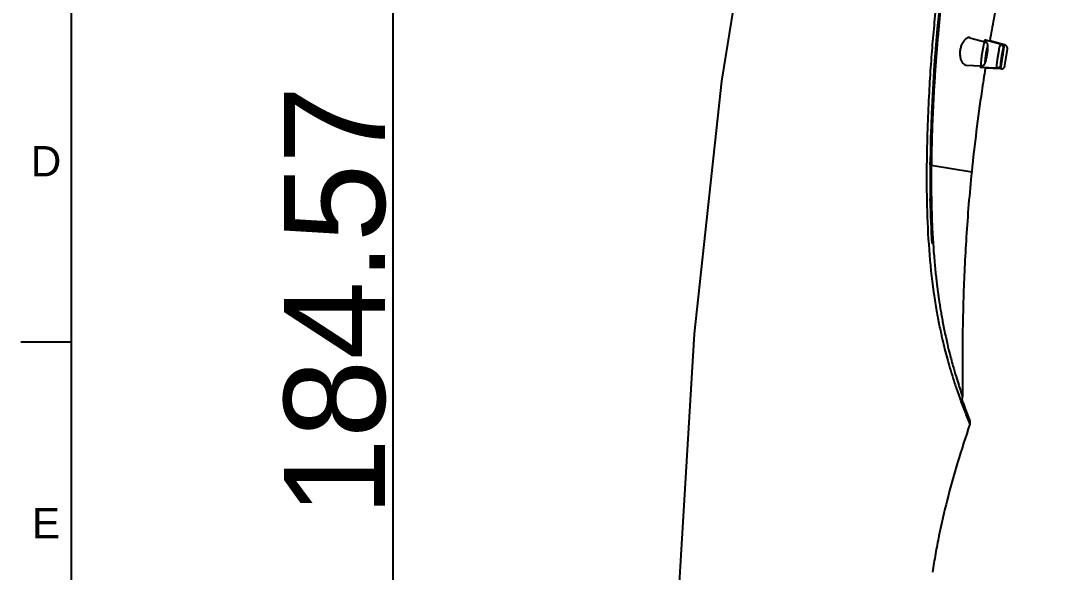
# Model space of a CAD drawing. Header units: millimetres. Extents: x 3631 to 3841, y 294 to 591.
# Drawn here: x 3630.6 to 3733.5, y 419.2 to 473.9 of the extents above; entities that cross this region are included whole.
import ezdxf

# ---------------------------------------------------------------- set-up
doc = ezdxf.new("R2010")
doc.units = ezdxf.units.MM
doc.header["$LTSCALE"] = 0.1
for name, color, linetype in [('DIM', 3, 'Continuous'), ('FORM', 7, 'Continuous'), ('HP66100-001', 7, 'Continuous'), ('HP66100-004', 7, 'Continuous'), ('HP66100-005', 7, 'Continuous')]:
    doc.layers.add(name, color=color, linetype=linetype)
doc.styles.get("Standard").update_dxf_attribs({"font": 'arial.ttf'})
doc.dimstyles.new('STANDARD$0', dxfattribs={"dimscale": 0, "dimtxt": 3, "dimasz": 2.5, "dimexe": 1.25, "dimexo": 0.625, "dimtad": 1, "dimdsep": 46, "dimtxsty": 'Standard', "dimcen": 0, "dimclrt": 256, "dimadec": 0, "dimazin": 0, "dimtfac": 0.6, "dimtmove": 0, "dimatfit": 3, "dimfxl": 0, "dimtolj": 1, "dimarcsym": 0})

# ---------------------------------------------------------------- blocks, each defined once
blk = doc.blocks.new('*D49')
at = {"layer": 'Defpoints', "color": 0}
for p in [(3715.962922076446, 538.3824565455918), (3667.4633479389, 353.8126951768612), (3714.527057251681, 353.8126951768611)]:
    blk.add_point(p, dxfattribs=at)
at = {"layer": 'DIM', "color": 0, "lineweight": -2}
for p, q in [((3715.337922076446, 538.3824565455918), (3666.2133479389, 538.3824565455918)), ((3667.4633479389, 534.3824565455918), (3667.4633479389, 357.8126951768612)), ((3713.902057251681, 353.8126951768611), (3666.2133479389, 353.8126951768612))]:
    blk.add_line(p, q, dxfattribs=at)
at = {"layer": 'DIM', "color": 0}
for points in [[(3666.796681272233, 534.3824565455918), (3668.130014605566, 534.3824565455918), (3667.4633479389, 538.3824565455918)], [(3666.796681272233, 357.8126951768612), (3668.130014605566, 357.8126951768612), (3667.4633479389, 353.8126951768612)]]:
    blk.add_solid(points, dxfattribs=at)
at = {"layer": 'DIM', "color": 0, "insert": (3661.732618061683, 446.097575861227), "char_height": 10, "attachment_point": 5, "rotation": 90}
blk.add_mtext('\\A1;184.57', dxfattribs=at)

msp = doc.modelspace()

# ---------------------------------------------------------------- linework, layer by layer
at = {"layer": 'FORM'}
for p, q in [((3635.592886278651, 585.5135538068071), (3635.592886278651, 298.5135538068071)), ((3635.592886278651, 442.0135538068071), (3630.592886278651, 442.0135538068071))]:
    msp.add_line(p, q, dxfattribs=at)
msp.add_point((3635.592886278651, 442.0135538068071), dxfattribs=at)
at = {"layer": 'HP66100-001', "color": 7, "linetype": 'Continuous'}
for p, q in [((3720.678182084258, 459.5756945217198), (3720.681451571149, 459.8438666869212)), ((3720.681452007739, 459.8438666849366), (3720.678182832416, 459.575760794164)), ((3720.685583119754, 456.0377990071314), (3720.682667830749, 456.2171189233873)), ((3720.949761823952, 447.5196463699226), (3721.02445948736, 446.9691434472714)), ((3721.02445948736, 446.9691434472714), (3721.041568194637, 446.8480812603498)), ((3721.846529841823, 442.4763894889194), (3721.910340533212, 442.1992661956948)), ((3723.608329981551, 436.4713169744361), (3723.682478596758, 436.2666405422954)), ((3723.682478596758, 436.2666405422954), (3723.733019917509, 436.1285550372477)), ((3723.827797354603, 436.3403368240085), (3723.832045579027, 436.327990111854)), ((3723.833508762274, 436.3237410946217), (3723.827797909581, 436.3403376252429)), ((3723.836281722794, 436.3156913412988), (3723.827798995753, 436.3403391933867)), ((3723.944175468864, 436.0052537863322), (3723.836281722794, 436.3156913412988)), ((3723.733019917509, 436.1285550372477), (3723.797159964787, 435.9549287544708)), ((3723.797159964787, 435.9549287544708), (3723.918785496261, 435.6304971601775)), ((3723.944175468864, 436.0052537863322), (3724.058122668393, 435.6830111791095)), ((3724.058122668393, 435.6830111791095), (3724.0935335307, 435.5839857676386)), ((3724.456569529283, 434.2637330344025), (3724.614703570964, 433.8780109809271))]:
    msp.add_line(p, q, dxfattribs=at)
msp.add_lwpolyline([(3715.367377130196, 537.9403911424042), (3709.014090213635, 515.1029354526199), (3703.884411671969, 491.7674382975969), (3700.009840312756, 467.8823783360713), (3697.288048991461, 442.833517704428), (3695.715399846029, 416.4986022504186), (3695.364275018963, 389.4784129970677), (3696.280082073176, 362.7523951216522)], dxfattribs=at)
msp.add_arc((3724.170872040376, 434.0289476069405), 0.4687800030939481, 341.218043319395, 20.99271127320889, dxfattribs=at)
for points, start_tangent, end_tangent in [([(3733.110535013895, 528.1821655526843), (3732.698967637878, 526.9383900770848), (3731.854656501157, 524.3287795600124), (3731.099736635878, 521.9233917564043), (3730.422995339817, 519.703062749176), (3729.81829841608, 517.6626834597583), (3729.278614539914, 515.7923543884527), (3728.771650557217, 513.9889911166669), (3728.265428635384, 512.1391251583532), (3727.801141765098, 510.3952749007361), (3727.375751691657, 508.7542217951204), (3726.968413150486, 507.1405956581567), (3726.56462063656, 505.4967542597587), (3726.15467799813, 503.7785498802469), (3725.744270339282, 502.0036804890472), (3725.350405608178, 500.2436640633763), (3724.962255306148, 498.4493608628206), (3724.549859569229, 496.4704353015336), (3724.11228028165, 494.2771313417666), (3723.682699265443, 492.0141710819845), (3723.286246694117, 489.8108185447433), (3722.93161025901, 487.7275753873857), (3722.576073143778, 485.509339015687), (3722.199093192715, 482.9794996108426), (3721.81925986911, 480.1871381759757), (3721.467834020873, 477.2999180555257), (3721.184587909891, 474.6606724699931), (3720.950787464199, 472.1593230938153), (3720.746512215013, 469.5833639478242), (3720.567252667308, 466.7683478687622), (3720.421901670236, 463.5769479552546), (3720.335858533484, 460.0061552934616), (3720.346019925928, 456.0731722333574), (3720.535248678965, 451.699949482138), (3720.949761823952, 447.5196463699226)], (-0.3161643400950561, -0.9487044376686861), (0.13001300887912, -0.9915122881347452)), ([(3733.252057448188, 527.7888736599881), (3725.266388677735, 498.1698795128775), (3720.681452007739, 459.8438666849366)], (-0.3113601026911819, -0.950292000625143), (-0.0130781138277763, -0.9999144778123316)), ([(3720.678182832416, 459.575760794164), (3720.682667830749, 456.2171189233873)], (-0.0113045238165717, -0.9999361018291522), (0.01542145114960399, -0.9998810823515166)), ([(3720.685583119754, 456.0377990071314), (3720.852680627107, 451.7951864257089)], (0.0170933470935605, -0.9998538980696825), (0.0639070351236779, -0.9979558561688493)), ([(3721.04157043514, 446.8480806312629), (3721.17971116094, 445.9356824811587), (3721.315284568254, 445.1261860484525), (3721.449521625814, 444.3875143687092), (3721.586130679234, 443.6887919902607), (3721.734767152328, 442.979637507497), (3721.846529841823, 442.4763894889194)], (0.1412588992771716, -0.9899726881964986), (0.2216846535472972, -0.9751184104413243)), ([(3721.910340533212, 442.1992661956948), (3722.117092230535, 441.3460692548039), (3722.356170006832, 440.4321822340588), (3722.636336045685, 439.4416439823239), (3722.966946855299, 438.3622954280623), (3723.343188394997, 437.2251104085973), (3723.608329981551, 436.4713169744361)], (0.2270967184534963, -0.97387220951604), (0.3387472572089277, -0.9408774073881403)), ([(3723.918785496261, 435.6304971601775), (3724.053639348948, 435.2778626906876), (3724.287692298706, 434.6821512804408), (3724.456569529283, 434.2637330344025)], (0.3539739289146179, -0.9352552900939662), (0.377863698675668, -0.9258612343235589)), ([(3724.0935335307, 435.5839857676386), (3724.608537798661, 434.1968878747423)], (0.3374899826788122, -0.9413291196980234), (0.3582929197367092, -0.933609224283128)), ([(3724.614703570964, 433.8780109809271), (3723.397913518275, 430.0829943418588), (3722.363285385171, 426.3599220859832), (3721.55148764655, 422.8133795365513), (3721.210340726857, 421.0314888185154), (3720.901198051508, 419.1993268744208)], (-0.3219342515598543, -0.9467620280052409), (-0.1564345094953381, -0.9876883335541394))]:
    msp.add_spline(points, degree=3, dxfattribs=dict(at, start_tangent=start_tangent, end_tangent=end_tangent))
at = {"layer": 'HP66100-004', "color": 7, "linetype": 'Continuous'}
for p, q in [((3720.797825578483, 459.6022735047283), (3720.684041411746, 459.5959790215943)), ((3720.797433498438, 459.5433667995811), (3720.684043110481, 459.5369697950894)), ((3720.797825800747, 459.6022734888522), (3720.797435379746, 459.543367297691)), ((3720.797435379746, 459.543367297691), (3724.794336516611, 458.9103251365385)), ((3721.34962962201, 447.738271983707), (3721.370040274692, 447.570579931462)), ((3721.370040274692, 447.570579931462), (3721.417737829875, 447.1995654807287)), ((3721.417737829875, 447.1995654807287), (3721.472396492181, 446.7953025862465)), ((3722.14949514744, 442.883250094535), (3722.17306045182, 442.7721059445456)), ((3722.173052749968, 442.7721986584947), (3722.218423633331, 442.5607867412324)), ((3722.218423633331, 442.5607867412324), (3722.328773139107, 442.0634991327371))]:
    msp.add_line(p, q, dxfattribs=at)
msp.add_arc((3723.494289412204, 436.57134288104), 0.4056985901237562, 325.2913836111126, 0.5176955501616727, dxfattribs=at)
for points, start_tangent, end_tangent in [([(3733.46771869425, 528.1002305017696), (3732.015971133962, 523.5700492941174), (3730.779704329278, 519.5006765891187), (3729.713066587722, 515.8012051006747), (3728.776695738791, 512.384481023812), (3727.953773917869, 509.2329754766148), (3727.235261680637, 506.3510287892047), (3726.605527718054, 503.707668441969), (3726.054065034671, 501.2877588485101), (3725.571058577298, 499.0754850400784), (3725.143959375323, 497.0375639116144), (3724.762067898896, 495.1426669675013), (3724.421631204685, 493.3875158878336), (3724.122285394561, 491.7851690490111), (3723.857722314155, 490.3162196110604), (3723.621351791518, 488.956118468611), (3723.407300325851, 487.6807740194148), (3723.211540789074, 486.4736590033727), (3723.025646426065, 485.2869414787961), (3722.857905471722, 484.1780614431096), (3722.710191413017, 483.1677658188901), (3722.575225495501, 482.2136240184883), (3722.445935579164, 481.2687313865582), (3722.31593032725, 480.2849546466886), (3722.179964669224, 479.2152660766262), (3722.039620036868, 478.0595392973302), (3721.901380123673, 476.8606875967942), (3721.762465819148, 475.5853464299641), (3721.621485344413, 474.2033195151834), (3721.478607213454, 472.6866696326152), (3721.336656168403, 471.0257870317594), (3721.204141214051, 469.2825260898709), (3721.086877564392, 467.5045729314005), (3720.987719877925, 465.7137804875347), (3720.905343116556, 463.8599205542324), (3720.839525913055, 461.835680050709), (3720.797825800747, 459.6022734888522)], (-0.3125283172136327, -0.9499084434510596), (-0.0113502489958281, -0.9999355838491462)), ([(3727.205939568142, 475.3319066658416), (3727.171409513157, 475.1456528261713), (3726.781441063976, 472.9860865772139), (3726.588800495566, 471.8764169617627)], (-0.1826408240018579, -0.9831797035170746), (-0.1686867799990123, -0.985669706470461)), ([(3726.143393117583, 469.1756727765246), (3725.792590527999, 466.8799183989286), (3725.253744697104, 462.9328265794059), (3724.794336516611, 458.9103251365385)], (-0.1565619340034457, -0.9876681430627905), (-0.101905753187387, -0.9947940578166476)), ([(3720.797433510345, 459.5433680438637), (3720.792287783978, 458.9784114970212), (3720.789244308051, 458.3689352514751), (3720.78913247938, 457.7089267900745), (3720.793074930742, 456.9927711211853), (3720.802541376384, 456.214915891996), (3720.819320838904, 455.369864786077), (3720.845555030566, 454.4522730910448), (3720.883838896109, 453.4578773266169), (3720.934806984014, 452.433106877771), (3720.996104162719, 451.4466766979828), (3721.064151247923, 450.5396260822238), (3721.13618670785, 449.7161858280141), (3721.209440753215, 448.9755396580832), (3721.281426739507, 448.3166767326014), (3721.34962962201, 447.738271983707)], (-0.0109719812549713, -0.9999398060020116), (0.1220089895921607, -0.9925289952735387)), ([(3724.794477787355, 458.9103106635656), (3724.256736939082, 452.4256492819841), (3723.973165810331, 446.3837546107211)], (-0.1019057533096945, -0.9947940578041184), (-0.0309623448997942, -0.9995205516637996)), ([(3721.472396492181, 446.7953025862465), (3721.535007804142, 446.3553441546308), (3721.606653706327, 445.8777318892301), (3721.688558805153, 445.3608275479226), (3721.782118576626, 444.8033845876062), (3721.88893153314, 444.2046285087476), (3722.01082041795, 443.5643710138589), (3722.14949514744, 442.883250094535)], (0.1373088971172707, -0.9905282766142716), (0.2057448631682884, -0.9786056668954369)), ([(3723.973165810331, 446.3837546107211), (3723.906412429919, 443.6320096806129), (3723.888099604223, 442.3401621425522), (3723.885077806997, 442.0469989928425)], (-0.0309623449006895, -0.9995205516637719), (-0.009611298258918101, -0.9999538104061498)), ([(3722.328773139107, 442.0634991327371), (3722.572277585254, 441.0402448989851), (3722.937180775968, 439.6596129978233), (3723.246202305409, 438.5985524411529), (3723.509537334304, 437.7532717978099), (3723.725963685266, 437.0917127259264), (3723.857683368303, 436.6991199752702), (3723.899972468897, 436.5750077774571)], (0.2214383676085561, -0.9751743686904707), (0.3238186102830103, -0.9461191825739398)), ([(3723.885195668555, 442.0469978596919), (3723.899972468897, 436.5750077774571)], (-0.009611298443819596, -0.9999538104043724), (0.0148218786984388, -0.9998901499224049))]:
    msp.add_spline(points, degree=3, dxfattribs=dict(at, start_tangent=start_tangent, end_tangent=end_tangent))
at = {"layer": 'HP66100-005', "color": 7, "linetype": 'Continuous'}
for p, q in [((3724.621866347149, 472.1899358728297), (3726.103544164617, 471.7922838407126)), ((3725.992549036837, 471.8336085527155), (3725.986110711045, 471.8243414939586)), ((3726.001598616004, 471.8464607969097), (3725.992549036837, 471.8336085527155)), ((3726.026298938442, 471.8796334108523), (3726.001598616004, 471.8464607969097)), ((3727.629052504918, 471.5507002277884), (3726.158660975007, 471.9449177775501)), ((3726.588800886513, 471.876419247909), (3726.57873056485, 471.8322954633084)), ((3728.057707232987, 471.4828269790065), (3726.588800886513, 471.876419247909)), ((3727.679537098678, 469.0951553605678), (3728.057707135747, 471.4828270048051)), ((3723.648542721518, 470.9650941120831), (3723.647486895011, 470.9575533220033)), ((3726.242373131587, 470.06214770643), (3726.285099767244, 470.2737126704711)), ((3726.29132898606, 470.5388098716531), (3726.265382975841, 470.3915605555343)), ((3726.285099767244, 470.2737126704711), (3726.32977466988, 470.5327206673909)), ((3726.312155405804, 470.6868700513201), (3726.29132898606, 470.5388098716531)), ((3726.383039011158, 470.9222324012965), (3726.387511086415, 470.9630249671036)), ((3727.764464518638, 470.3054881255483), (3727.742615429449, 470.1575899209346)), ((3727.827584458463, 470.2954908990479), (3727.762418389914, 469.9153386044518)), ((3727.779927837603, 470.1516802168627), (3727.804851176391, 470.2990915080345)), ((3727.804851176391, 470.2990915080345), (3727.826700265581, 470.4469897126481)), ((3727.864602680072, 470.5418386622647), (3727.827584458463, 470.2954908990479)), ((3727.891246556294, 470.7410097683371), (3727.864602680072, 470.5418386622647)), ((3728.085822657134, 469.4241594260743), (3728.342419051502, 471.0442452877152)), ((3724.222792060154, 469.4828569012067), (3725.725390245674, 469.4047139875365)), ((3725.597351339552, 469.4111827059768), (3725.599256058618, 469.4040874703327)), ((3725.599256058618, 469.4040874703327), (3725.600770606731, 469.3984889560194)), ((3725.600770606731, 469.3984889560194), (3725.616235455746, 469.347676764638)), ((3727.250888341976, 469.1630656540485), (3725.720949670418, 469.2430250578104)), ((3726.148030108925, 469.2207046176437), (3726.143391305734, 469.1756613497621)), ((3727.679537197903, 469.0951553546143), (3726.143391305734, 469.1756613497621)), ((3726.148374711745, 469.2240248700792), (3726.148030108925, 469.2207046176437))]:
    msp.add_line(p, q, dxfattribs=at)
for centre, start, end in [((3727.956599455785, 471.1054880870973), 350.999916765203, 74.99998219771196), ((3727.699982118967, 469.4852699881658), 267.0000178016302, 351.0000832316052)]:
    msp.add_arc(centre, 0.3906500005937881, start, end, dxfattribs=at)
for points, start_tangent, end_tangent in [([(3724.623220573299, 472.188706332941), (3724.491723422394, 472.1993938605241), (3724.268080368389, 472.1173872345765), (3724.053541834488, 471.9292572387774), (3723.869295251119, 471.6578498848339), (3723.729482717329, 471.3232968778741), (3723.648542721518, 470.9650941120831)], (-0.9677596277763042, 0.2518755701656457), (-0.1403000989234364, -0.9901090254320855)), ([(3726.103532158379, 471.7922681234568), (3726.102590972585, 471.7924865516385), (3726.061182909514, 471.7391366465722), (3726.005319122648, 471.5741526775086), (3725.940470747071, 471.3136832833934), (3725.872977732841, 470.9832227561482), (3725.809456752946, 470.6151309370762)], (-0.9560813294798678, 0.2931015036126707), (-0.1564344646860864, -0.9876883406512288)), ([(3726.158632866521, 471.9390249159468), (3726.110905648988, 471.9403272473687), (3726.026298938442, 471.8796334108523)], (-0.9728275020751238, 0.2315311020279456), (-0.6266319021462896, -0.7793153785294648)), ([(3726.387511086415, 470.9630249671036), (3726.401742642848, 471.1163720109207), (3726.408853939066, 471.2351687578323), (3726.410304907704, 471.3282701351421), (3726.406289964468, 471.4068655251911), (3726.39404266594, 471.4834428295122), (3726.368209371466, 471.5620488207707), (3726.319149028991, 471.6463572844794), (3726.243928556471, 471.7226231390724), (3726.132812084331, 471.7832042042781), (3726.103533515779, 471.7922864820848)], (0.105970088427778, 0.9943693178887858), (-0.965853849827508, 0.2590875156648464)), ([(3726.328306430122, 470.5329532212578), (3726.364317322484, 470.7824283333931), (3726.390144679329, 471.0102810400488), (3726.402983391205, 471.1924389549093), (3726.401564093234, 471.3109299059387), (3726.386032394285, 471.3542210391439), (3726.357911818371, 471.3180386282583), (3726.319960543457, 471.2059392679992), (3726.275901054736, 471.028909877843), (3726.230055581689, 470.8043345444886), (3726.187095118114, 470.5553188941786)], (0.1564344651187199, 0.9876883405827063), (-0.1564344651187199, -0.9876883405827063)), ([(3727.629043048767, 471.5506955800847), (3727.62870873559, 471.5507732415859), (3727.60014559787, 471.4953885234252), (3727.555869725004, 471.3285698346342), (3727.500216902608, 471.0666392060532), (3727.43862789693, 470.7352460482014), (3727.377141676547, 470.3668340376698)], (-0.9559694690985874, 0.2934661379978363), (-0.1564344642654077, -0.9876883407178577)), ([(3727.629040093843, 471.5506994875692), (3727.649597034091, 471.5445866597951), (3727.783310925325, 471.4692856819814), (3727.87851322346, 471.348059968126), (3727.91512657094, 471.2424310309943), (3727.924407140186, 471.16421652443), (3727.924429890517, 471.0926751281049), (3727.919429187587, 471.0076010990905), (3727.908911747701, 470.8938849769586), (3727.891246556294, 470.7410097683371)], (0.9659833494473146, -0.2586042702480906), (-0.1238386606245563, -0.9923023662849525)), ([(3723.647486908902, 470.9575533200189), (3723.626564546425, 470.5883484235427), (3723.664269028671, 470.2397533820752), (3723.757157433195, 469.9279743315398), (3723.897721051378, 469.6814831483637), (3724.075242099921, 469.5257023688442)], (-0.1370251368046505, -0.9905675705794466), (0.8880564337672171, -0.4597344564470369)), ([(3725.809456752946, 470.6151309370762), (3725.756121223612, 470.2454193337353), (3725.71819183974, 469.9102538241249), (3725.699376174974, 469.6424466167792), (3725.701528555921, 469.4683245061774), (3725.724429861808, 469.4048143576942), (3725.725370672531, 469.4047313896347)], (-0.1564344643135532, -0.9876883407102321), (0.9997997296269971, -0.0200125120308115)), ([(3726.187095118114, 470.5553188941786), (3726.151084227736, 470.3058437800586), (3726.125256870891, 470.0779910773721), (3726.112418159016, 469.8958331664805), (3726.113837455002, 469.7773422154513), (3726.129369153951, 469.7340510762926), (3726.157489727881, 469.7702334792401), (3726.19544100081, 469.8823328275924), (3726.23950048953, 470.0593622058412), (3726.285345960594, 470.2839375292734), (3726.328306430122, 470.5329532212578)], (-0.1564344651187199, -0.9876883405827063), (0.1564344651187199, 0.9876883405827063)), ([(3726.19689432902, 470.1582691703255), (3726.196589650413, 470.1582956078613), (3726.188372498392, 470.1897042059142), (3726.190709948042, 470.275071840015), (3726.203246144416, 470.4014020641163), (3726.22407256416, 470.5494622437833)], (-0.9998509614396116, 0.0172642668041335), (0.156434463647576, 0.9876883408157127)), ([(3726.265382975841, 470.3915605555343), (3726.238267421197, 470.2675394761307), (3726.214110417701, 470.1856277193012), (3726.19689432902, 470.1582691703255)], (-0.2015200033009261, -0.9794843991966359), (-0.9998509613056459, 0.0172642745626899)), ([(3726.22407256416, 470.5494622437833), (3726.250018574379, 470.6967115599019), (3726.277134129023, 470.820732637321), (3726.301291132519, 470.902644396135), (3726.318811897823, 470.929976507575), (3726.319109835078, 470.9299074985025)], (0.156434463647576, 0.9876883408157127), (0.9562497248281255, -0.2925516429045206)), ([(3726.319109835078, 470.9299074985025), (3726.327029049844, 470.8985679095219), (3726.324691600194, 470.8132002754215), (3726.312155405804, 470.6868700513201)], (0.9562497239924732, -0.292551645635978), (-0.1110204124941306, -0.9938181262231199)), ([(3726.32977466988, 470.5327206673909), (3726.364185986157, 470.7689232078861), (3726.383039011158, 470.9222324012965)], (0.1564344653913139, 0.9876883405395317), (0.1119280736104524, 0.9937163107939072)), ([(3727.377141676547, 470.3668340376698), (3727.321776821268, 469.9974802876677), (3727.277932928844, 469.663181292995), (3727.249924040702, 469.3968778817297), (3727.240488416362, 469.2245758710287), (3727.250543784801, 469.1631016608528), (3727.2508868536, 469.1630718794314)], (-0.1564344634512066, -0.9876883408468144), (0.9998596804802343, -0.0167516969278858)), ([(3727.742260017048, 470.3090049726746), (3727.704794718891, 470.0591111762608), (3727.67498742344, 469.8319403286164), (3727.655944302992, 469.6509569769853), (3727.649530930329, 469.533893609222), (3727.656372231082, 469.4921976723058), (3727.675798195701, 469.529972838543), (3727.705902267472, 469.6435052890613), (3727.743733511767, 469.8216737119229), (3727.785577690982, 470.0469701021724), (3727.827055679966, 470.295574658924)], (-0.1564344649551308, -0.9876883406086165), (0.1564344649551308, 0.9876883406086165)), ([(3727.742615429449, 470.1575899209346), (3727.727166918839, 470.0317209625711), (3727.720470879663, 469.9470436613051), (3727.723546724802, 469.9164493659423), (3727.72365624153, 469.9164399137594)], (-0.1284518288502116, -0.9917157494287544), (0.9998696287482152, -0.0161469968386203)), ([(3727.72365624153, 469.9164399137594), (3727.735926183224, 469.9445957820571), (3727.755724597194, 470.0271978717211), (3727.779927837603, 470.1516802168627)], (0.9998696286962162, -0.0161470000585512), (0.1842920753252844, 0.9828715231261407)), ([(3727.827055679966, 470.295574658924), (3727.864520976138, 470.5454684573222), (3727.894328273575, 470.772639302982), (3727.913371392037, 470.9536226565974), (3727.919784764701, 471.0706860223764), (3727.912943463949, 471.1123819612772), (3727.893517501314, 471.0746067930554), (3727.863413429542, 470.9610743425372), (3727.825582185247, 470.7829059216599), (3727.783738006031, 470.5576095314105), (3727.742260017048, 470.3090049726746)], (0.1564344649551308, 0.9876883406086165), (-0.1564344649551308, -0.9876883406086165)), ([(3727.845876049987, 470.6881054137377), (3727.845768972212, 470.6881302656561), (3727.833389511806, 470.659983851526), (3727.813591097836, 470.5773817618618), (3727.789387859412, 470.4528994167202), (3727.764464518638, 470.3054881255483)], (-0.9559222272167661, 0.293619984866387), (-0.1564344673333954, -0.9876883402319362)), ([(3727.826700265581, 470.4469897126485), (3727.842148778175, 470.5728586690274), (3727.848844817351, 470.6575359702935), (3727.845876049987, 470.6881054137377)], (0.1284518249338417, 0.9917157499360216), (-0.9559222272157163, 0.2936199848698049)), ([(3724.075242099921, 469.5257023688442), (3724.223989619793, 469.4832671374601)], (0.8880564338806518, -0.4597344562279181), (0.9979700662401088, -0.0636847461227008)), ([(3725.616235455746, 469.347676764638), (3725.670773988208, 469.268496246159), (3725.722645681393, 469.2480968178198)], (0.3424917131431923, -0.9395208493845367), (0.9906056814307653, -0.1367493470444711)), ([(3725.725366062532, 469.4047114255445), (3725.744535514393, 469.4041811308889), (3725.89703958542, 469.4339620324633), (3726.01750762038, 469.5105950060349), (3726.095378962891, 469.6058279230515), (3726.137932972672, 469.6907142419907), (3726.17105340215, 469.7834548546978), (3726.204575526585, 469.9021345715571), (3726.242373131587, 470.06214770643)], (0.9986479485737344, -0.05198340898279261), (0.2135296324346856, 0.9769365875389806)), ([(3727.762418389914, 469.9153386044518), (3727.735726568122, 469.7771908932049), (3727.713086976374, 469.6691912283093), (3727.693925948725, 469.5859144178877), (3727.677247348519, 469.5212500155682), (3727.661353344993, 469.4682444573201), (3727.642934834643, 469.4184950878143), (3727.617227540169, 469.3660968844189), (3727.574346492395, 469.3044459860919), (3727.504015709763, 469.2386278657518), (3727.41056886836, 469.1879842260631), (3727.288188620853, 469.1628893568442), (3727.250883239822, 469.1630773923778)], (-0.1829452608660745, -0.9831231009017355), (-0.998617908418712, 0.0525573304633805))]:
    msp.add_spline(points, degree=3, dxfattribs=dict(at, start_tangent=start_tangent, end_tangent=end_tangent))

# ---------------------------------------------------------------- texts
at = {"layer": 'FORM', "char_height": 3, "attachment_point": 5}
for s, insert in [('D', (3633.092886278651, 459.9510538068071)), ('E', (3633.092886278651, 424.0760538068071))]:
    msp.add_mtext_dynamic_manual_height_columns(s, width=5, gutter_width=12.5, heights=[0], dxfattribs=dict(at, insert=insert))

# ---------------------------------------------------------------- dimensions: what is measured, and where the dimension line sits
at = {"layer": 'DIM'}
dim = msp.add_linear_dim(base=(3667.4633479389, 353.8126951768612), p1=(3715.962922076446, 538.3824565455918), p2=(3714.527057251681, 353.8126951768611), angle=90, dimstyle='STANDARD$0', override={"dimscale": 1, "dimtxt": 10, "dimasz": 4, "dimclrt": 0}, dxfattribs=at)
dim.commit()
dim.dimension.update_dxf_attribs({"geometry": '*D49', "text_midpoint": (3661.732618061683, 446.097575861227)})

doc.saveas('drawing.dxf')
